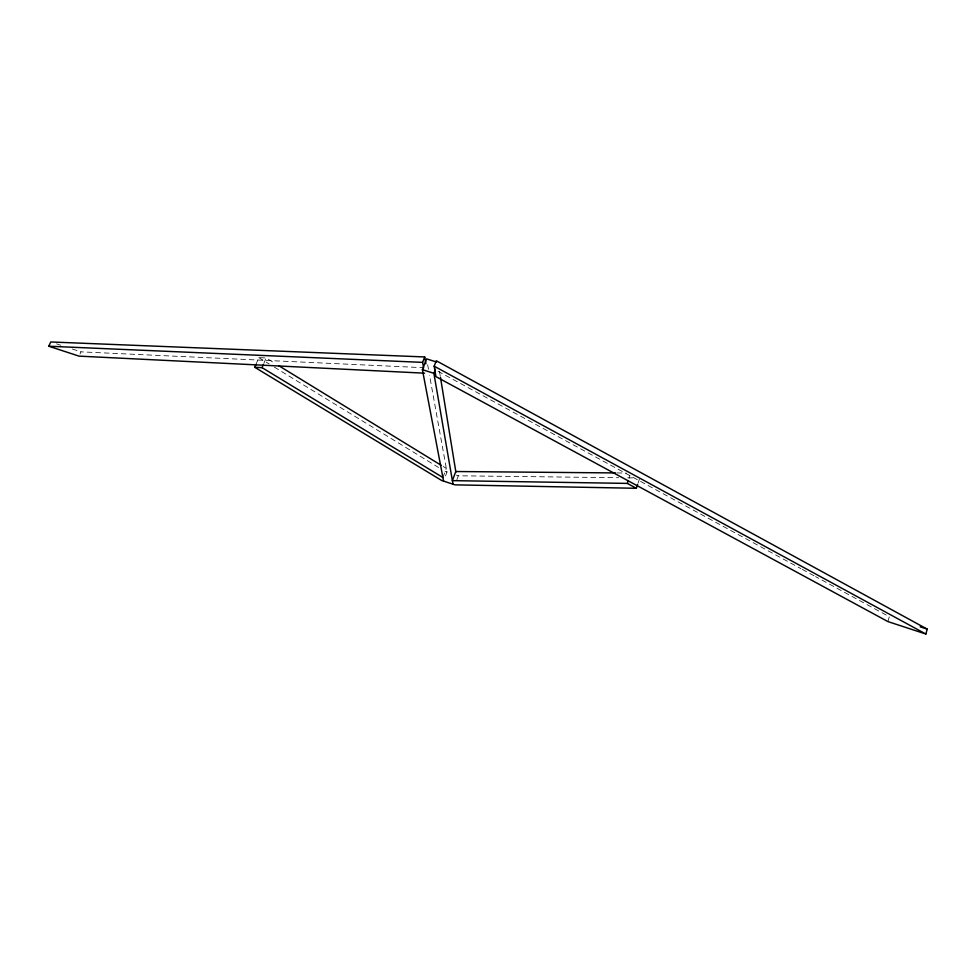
<?xml version="1.0" encoding="UTF-8"?>
<svg xmlns="http://www.w3.org/2000/svg" width="976" height="976" viewBox="0 0 976 976"><rect width="100%" height="100%" fill="white"/><g stroke="black" fill="none" stroke-linecap="round" stroke-linejoin="round"><path stroke-width="0.73" stroke-dasharray="4.88 3.66" d="M887.928 621.59L889.295 616.71L815.643 576.645M638.06 483.12L639.365 479.253M629.056 478.24L629.935 475.654M456.878 479.667L458.317 475.788L618.625 477.715M442.897 477.52L446.313 468.419L442.421 466.04M445.52 475.934L446.971 472.067L429.538 375.248M263.788 363.487L266.119 357.948L275.195 363.511M255.919 364.512L258.823 357.619L266.119 357.948M79.983 353.995L80.971 351.848L423.645 367.696M617.1 472.945L626.238 473.031M627.702 477.825L633.753 477.898M56.535 343.845L60.841 345.26M72.346 349.03L80.971 351.848M445.032 471.42L446.971 472.067M456.378 475.141L458.317 475.788M438.004 371.258L800.906 568.642M802.248 569.362L814.301 575.925M258.823 357.619L269.169 363.938M274.341 367.098L438.566 467.48M427.659 364.817L428.464 369.282M439.505 371.502L440.493 377.517"/><path stroke-width="1.46" d="M925.87 634.034L927.2 629.13L436.272 360.742L434.174 366.183L435.943 376.626L887.928 621.59L925.87 634.034L434.174 366.183M255.919 364.512L254.76 367.281L441.64 480.473L454.95 484.852L636.328 488.281L637.633 484.413M615.588 472.933L455.78 471.518L452.388 480.643L627.312 483.401L628.178 480.814M452.998 484.206L433.881 373.32L435.442 369.257M443.58 481.107L422.401 369.66L426.585 358.863L436.614 362.035M423.608 367.781L422.596 362.377L424.706 356.948L50.776 341.966L48.8 346.224L79.007 356.13L424.621 373.186M254.76 367.281L262.044 367.647L263.203 364.878M48.8 346.224L422.596 362.377M422.401 369.66L433.881 373.32M920.185 626.824L927.2 629.13M627.312 483.401L636.328 488.281M262.044 367.647L442.897 477.52M279.087 365.89L441.128 465.247M424.706 356.948L425.939 363.755M440.493 377.517L455.89 472.14"/></g></svg>
